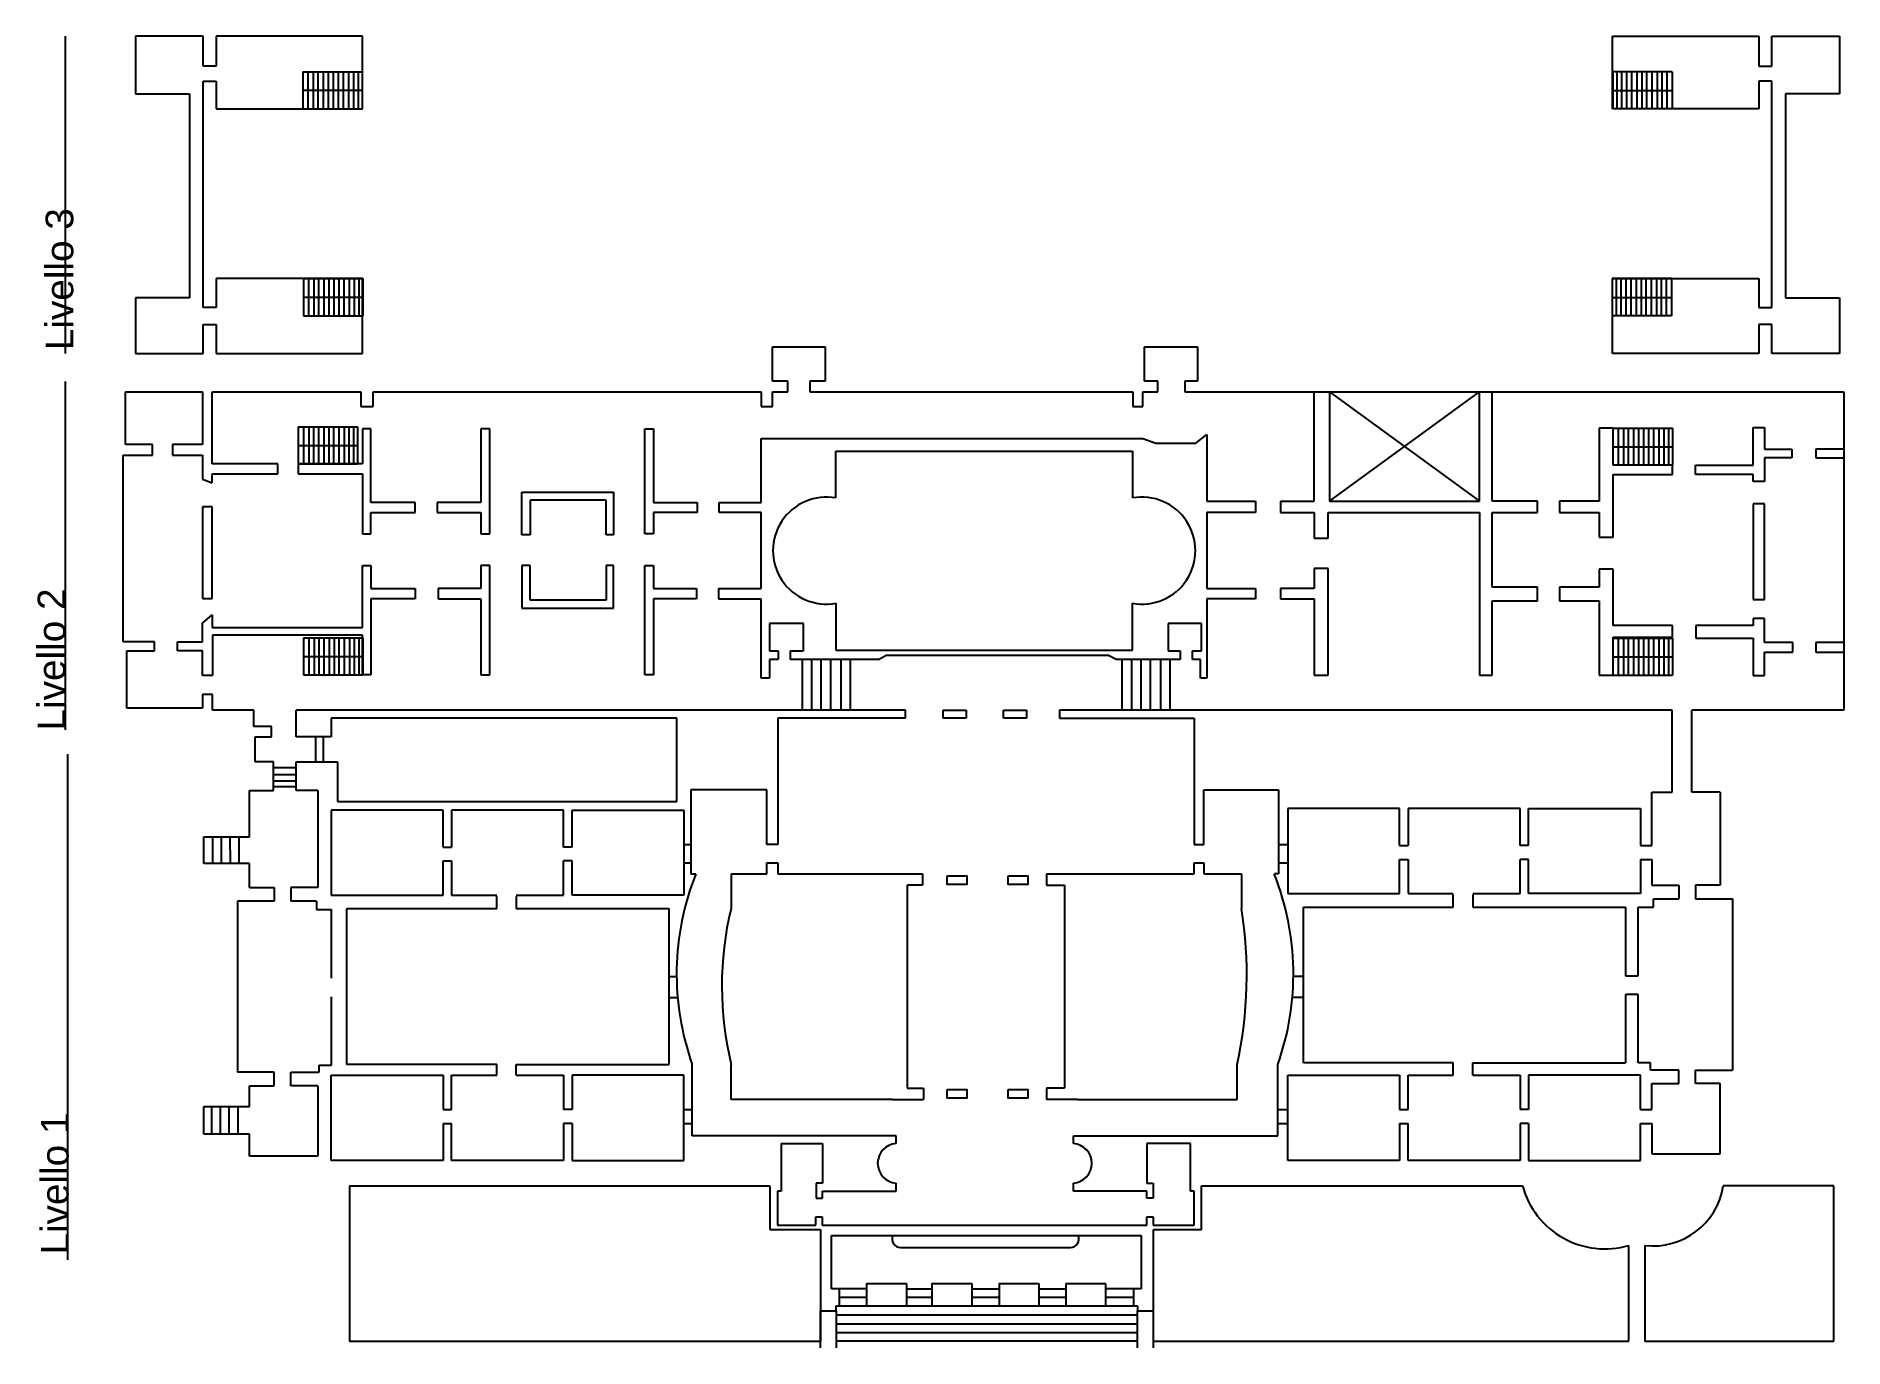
# Model space of a CAD drawing. Header units: millimetres. Extents: x 2293 to 3271, y 1948 to 2658.
import ezdxf

# ---------------------------------------------------------------- set-up
doc = ezdxf.new("R2010")
doc.units = ezdxf.units.MM
doc.styles.get("Standard").update_dxf_attribs({"font": 'arial.ttf'})

msp = doc.modelspace()

# ---------------------------------------------------------------- linework, layer by layer
for p, q in [((2308.37, 2486.44), (2308.37, 2658.15)), ((2346.3, 2658.15), (2346.3, 2626.91)), ((2383, 2658.15), (2346.3, 2658.15)), ((2383, 2641.94), (2383, 2658.15)), ((2469.24, 2658.15), (2389.95, 2658.15)), ((2389.95, 2658.15), (2389.95, 2641.94)), ((2469.24, 2618.81), (2469.24, 2658.15)), ((3145.72, 2618.81), (3145.72, 2658.15)), ((3145.72, 2658.15), (3225.01, 2658.15)), ((3225.01, 2658.15), (3225.01, 2641.94)), ((3231.96, 2641.94), (3231.96, 2658.15)), ((3231.96, 2658.15), (3268.66, 2658.15)), ((3268.66, 2658.15), (3268.66, 2626.91)), ((2389.95, 2641.94), (2383, 2641.94)), ((3225.01, 2641.94), (3231.96, 2641.94)), ((2383, 2511.3), (2383, 2633.84)), ((2383, 2633.84), (2389.95, 2633.84)), ((2389.95, 2633.84), (2389.95, 2618.81)), ((2436.86, 2638.93), (2468.96, 2638.93)), ((2436.86, 2638.93), (2436.86, 2618.81)), ((2439.68, 2638.93), (2439.68, 2618.81)), ((2442.51, 2638.93), (2442.51, 2618.81)), ((2445.04, 2638.93), (2445.04, 2618.81)), ((2447.87, 2638.93), (2447.87, 2618.81)), ((2450.7, 2638.93), (2450.7, 2618.81)), ((2453.33, 2638.93), (2453.33, 2618.81)), ((2455.97, 2638.93), (2455.97, 2618.81)), ((2458.8, 2638.93), (2458.8, 2618.81)), ((2461.63, 2638.93), (2461.63, 2618.81)), ((2464.26, 2638.93), (2464.26, 2618.81)), ((2466.8, 2638.93), (2466.8, 2618.81)), ((2468.96, 2638.93), (2468.96, 2618.81)), ((3178.1, 2638.93), (3146, 2638.93)), ((3146, 2638.93), (3146, 2618.81)), ((3148.16, 2638.93), (3148.16, 2618.81)), ((3150.7, 2638.93), (3150.7, 2618.81)), ((3153.33, 2638.93), (3153.33, 2618.81)), ((3156.16, 2638.93), (3156.16, 2618.81)), ((3158.99, 2638.93), (3158.99, 2618.81)), ((3161.62, 2638.93), (3161.62, 2618.81)), ((3164.26, 2638.93), (3164.26, 2618.81)), ((3167.09, 2638.93), (3167.09, 2618.81)), ((3169.92, 2638.93), (3169.92, 2618.81)), ((3172.45, 2638.93), (3172.45, 2618.81)), ((3175.28, 2638.93), (3175.28, 2618.81)), ((3178.1, 2638.93), (3178.1, 2618.81)), ((3231.96, 2633.84), (3225.01, 2633.84)), ((3225.01, 2633.84), (3225.01, 2618.81)), ((3231.96, 2511.3), (3231.96, 2633.84)), ((2346.3, 2626.91), (2375.48, 2626.91)), ((2375.48, 2626.91), (2375.48, 2516.5)), ((2468.96, 2628.67), (2436.86, 2628.67)), ((3146, 2628.67), (3178.1, 2628.67)), ((3268.66, 2626.91), (3239.48, 2626.91)), ((3239.48, 2626.91), (3239.48, 2516.5)), ((2389.95, 2618.81), (2469.24, 2618.81)), ((3225.01, 2618.81), (3145.72, 2618.81)), ((2469.24, 2526.9), (2389.95, 2526.9)), ((2389.95, 2526.9), (2389.95, 2511.3)), ((2437.22, 2526.98), (2469.32, 2526.98)), ((2437.22, 2526.98), (2437.22, 2506.86)), ((2440.04, 2526.98), (2440.04, 2506.86)), ((2442.87, 2526.98), (2442.87, 2506.86)), ((2445.41, 2526.98), (2445.41, 2506.86)), ((2448.23, 2526.98), (2448.23, 2506.86)), ((2451.06, 2526.98), (2451.06, 2506.86)), ((2453.7, 2526.98), (2453.7, 2506.86)), ((2456.33, 2526.98), (2456.33, 2506.86)), ((2459.16, 2526.98), (2459.16, 2506.86)), ((2461.99, 2526.98), (2461.99, 2506.86)), ((2464.62, 2526.98), (2464.62, 2506.86)), ((2467.16, 2526.98), (2467.16, 2506.86)), ((2469.24, 2486.44), (2469.24, 2526.9)), ((2469.32, 2526.98), (2469.32, 2506.86)), ((3177.74, 2526.98), (3145.64, 2526.98)), ((3145.64, 2526.98), (3145.64, 2506.86)), ((3145.72, 2486.44), (3145.72, 2526.9)), ((3145.72, 2526.9), (3225.01, 2526.9)), ((3147.8, 2526.98), (3147.8, 2506.86)), ((3150.34, 2526.98), (3150.34, 2506.86)), ((3152.97, 2526.98), (3152.97, 2506.86)), ((3155.8, 2526.98), (3155.8, 2506.86)), ((3158.63, 2526.98), (3158.63, 2506.86)), ((3161.26, 2526.98), (3161.26, 2506.86)), ((3163.9, 2526.98), (3163.9, 2506.86)), ((3166.72, 2526.98), (3166.72, 2506.86)), ((3169.55, 2526.98), (3169.55, 2506.86)), ((3172.09, 2526.98), (3172.09, 2506.86)), ((3174.92, 2526.98), (3174.92, 2506.86)), ((3177.74, 2526.98), (3177.74, 2506.86)), ((3225.01, 2526.9), (3225.01, 2511.3)), ((2375.48, 2516.5), (2346.3, 2516.5)), ((2346.3, 2516.5), (2346.3, 2486.44)), ((2469.32, 2516.72), (2437.22, 2516.72)), ((3145.64, 2516.72), (3177.74, 2516.72)), ((3239.48, 2516.5), (3268.66, 2516.5)), ((3268.66, 2516.5), (3268.66, 2486.44)), ((2389.95, 2511.3), (2383, 2511.3)), ((2437.22, 2506.86), (2469.32, 2506.86)), ((3177.74, 2506.86), (3145.64, 2506.86)), ((3225.01, 2511.3), (3231.96, 2511.3)), ((2383, 2486.44), (2383, 2502.05)), ((2383, 2502.05), (2389.95, 2502.05)), ((2389.95, 2502.05), (2389.95, 2486.44)), ((3231.96, 2502.05), (3225.01, 2502.05)), ((3225.01, 2502.05), (3225.01, 2486.44)), ((3231.96, 2486.44), (3231.96, 2502.05)), ((2346.3, 2486.44), (2383, 2486.44)), ((2389.95, 2486.44), (2469.24, 2486.44)), ((2691.19, 2471.51), (2691.19, 2489.98)), ((2691.19, 2489.98), (2719.54, 2489.98)), ((2719.54, 2489.98), (2719.54, 2471.51)), ((2892.54, 2471.51), (2892.54, 2489.98)), ((2892.54, 2489.98), (2921.22, 2489.98)), ((2921.22, 2489.98), (2921.22, 2471.51)), ((3225.01, 2486.44), (3145.72, 2486.44)), ((3268.66, 2486.44), (3231.96, 2486.44)), ((2308.37, 2282.77), (2308.37, 2471.26)), ((2699.41, 2471.51), (2691.19, 2471.51)), ((2699.41, 2465.67), (2699.41, 2471.51)), ((2719.54, 2471.51), (2711.32, 2471.51)), ((2711.32, 2471.51), (2711.32, 2465.67)), ((2899.65, 2471.51), (2892.54, 2471.51)), ((2899.65, 2465.67), (2899.65, 2471.51)), ((2921.22, 2471.51), (2914.37, 2471.51)), ((2914.37, 2471.51), (2914.37, 2465.67)), ((2340.93, 2437.11), (2340.93, 2465.67)), ((2340.93, 2465.67), (2382.52, 2465.67)), ((2382.52, 2465.67), (2382.52, 2437.11)), ((2387.9, 2426.61), (2387.9, 2465.67)), ((2387.9, 2465.67), (2468.23, 2465.67)), ((2468.23, 2465.67), (2468.23, 2457.65)), ((2468.23, 2457.65), (2474.91, 2457.65)), ((2474.91, 2457.65), (2474.91, 2465.67)), ((2474.91, 2465.67), (2685.03, 2465.67)), ((2685.03, 2465.67), (2685.03, 2457.65)), ((2685.03, 2457.65), (2691.19, 2457.65)), ((2691.19, 2457.65), (2691.19, 2465.67)), ((2691.19, 2465.67), (2699.41, 2465.67)), ((2711.32, 2465.67), (2886.24, 2465.67)), ((2886.24, 2465.67), (2886.24, 2457.65)), ((2886.24, 2457.65), (2891.53, 2457.65)), ((2891.53, 2457.65), (2891.53, 2465.67)), ((2891.53, 2465.67), (2899.65, 2465.67)), ((2914.37, 2465.67), (3271.01, 2465.67)), ((2984.37, 2406.56), (2984.37, 2465.67)), ((2992.55, 2465.67), (2992.55, 2406.56)), ((2992.55, 2465.67), (3073.74, 2406.56)), ((2992.55, 2406.56), (3073.74, 2465.67)), ((3073.74, 2406.56), (3073.74, 2465.67)), ((3080.66, 2406.56), (3080.66, 2465.67)), ((3271.01, 2465.67), (3271.01, 2293.43)), ((2434.46, 2446.73), (2466.56, 2446.73)), ((2434.46, 2446.73), (2434.46, 2426.61)), ((2437.28, 2446.73), (2437.28, 2426.61)), ((2440.11, 2446.73), (2440.11, 2426.61)), ((2442.64, 2446.73), (2442.64, 2426.61)), ((2445.47, 2446.73), (2445.47, 2426.61)), ((2448.3, 2446.73), (2448.3, 2426.61)), ((2450.94, 2446.73), (2450.94, 2426.61)), ((2453.57, 2446.73), (2453.57, 2426.61)), ((2456.4, 2446.73), (2456.4, 2426.61)), ((2459.23, 2446.73), (2459.23, 2426.61)), ((2461.86, 2446.73), (2461.86, 2426.61)), ((2464.4, 2446.73), (2464.4, 2426.61)), ((2466.56, 2446.73), (2466.56, 2426.61)), ((3221.85, 2425.9), (3221.85, 2446.39)), ((3221.85, 2446.39), (3228.09, 2446.39)), ((3228.09, 2446.39), (3228.09, 2434.69)), ((2355.48, 2437.11), (2340.93, 2437.11)), ((2355.48, 2431.4), (2355.48, 2437.11)), ((2382.52, 2437.11), (2366.4, 2437.11)), ((2366.4, 2437.11), (2366.4, 2431.4)), ((2466.56, 2436.47), (2434.46, 2436.47)), ((2473.77, 2445.57), (2469.27, 2445.57)), ((2469.27, 2445.57), (2469.27, 2426.61)), ((2473.77, 2405.81), (2473.77, 2445.57)), ((2538.16, 2445.57), (2533.31, 2445.57)), ((2533.31, 2445.57), (2533.31, 2405.81)), ((2538.16, 2388.87), (2538.16, 2445.57)), ((2621.93, 2388.87), (2621.93, 2445.57)), ((2621.93, 2445.57), (2626.78, 2445.57)), ((2626.78, 2445.57), (2626.78, 2405.81)), ((2685.03, 2405.81), (2685.03, 2440.46)), ((2685.03, 2440.46), (2891.53, 2440.46)), ((2891.53, 2440.46), (2898.64, 2437.85)), ((2898.64, 2437.85), (2920.17, 2437.85)), ((2920.17, 2437.85), (2926.21, 2442.61)), ((2926.21, 2442.61), (2926.21, 2406.56)), ((3146.11, 2446.01), (3138.56, 2446.01)), ((3138.56, 2446.01), (3138.56, 2406.56)), ((3146.11, 2425.9), (3146.11, 2446.01)), ((3146.11, 2446.01), (3178.21, 2446.01)), ((3148.93, 2446.01), (3148.93, 2425.9)), ((3151.76, 2446.01), (3151.76, 2425.9)), ((3154.29, 2446.01), (3154.29, 2425.9)), ((3157.12, 2446.01), (3157.12, 2425.9)), ((3159.95, 2446.01), (3159.95, 2425.9)), ((3162.59, 2446.01), (3162.59, 2425.9)), ((3165.22, 2446.01), (3165.22, 2425.9)), ((3168.05, 2446.01), (3168.05, 2425.9)), ((3170.88, 2446.01), (3170.88, 2425.9)), ((3173.51, 2446.01), (3173.51, 2425.9)), ((3176.05, 2446.01), (3176.05, 2425.9)), ((3178.21, 2446.01), (3178.21, 2425.9)), ((2339.62, 2330.26), (2339.62, 2431.4)), ((2339.62, 2431.4), (2355.48, 2431.4)), ((2366.4, 2431.4), (2382.52, 2431.4)), ((2382.52, 2431.4), (2382.52, 2418.42)), ((2423.35, 2426.61), (2387.9, 2426.61)), ((2423.35, 2421.35), (2423.35, 2426.61)), ((2469.27, 2426.61), (2434.46, 2426.61)), ((2434.46, 2426.61), (2434.46, 2421.35)), ((2434.46, 2426.61), (2466.56, 2426.61)), ((2725.46, 2408.21), (2725.46, 2433.6)), ((2725.46, 2433.6), (2885.94, 2433.6)), ((2885.94, 2433.6), (2885.94, 2408.21)), ((3178.21, 2435.76), (3146.11, 2435.76)), ((3228.09, 2434.69), (3242.92, 2434.69)), ((3242.92, 2430.02), (3228.09, 2430.02)), ((3228.09, 2430.02), (3228.09, 2417.16)), ((3242.92, 2434.69), (3242.92, 2430.02)), ((3271.01, 2434.69), (3255.79, 2434.69)), ((3255.79, 2434.69), (3255.79, 2430.02)), ((3255.79, 2430.02), (3271.01, 2430.02)), ((2382.52, 2418.42), (2387.9, 2416.48)), ((2387.9, 2416.48), (2387.9, 2421.35)), ((2387.9, 2421.35), (2423.35, 2421.35)), ((2434.46, 2421.35), (2469.27, 2421.35)), ((2469.27, 2421.35), (2469.27, 2388.87)), ((3178.21, 2425.9), (3146.11, 2425.9)), ((3146.11, 2387.03), (3146.11, 2420.97)), ((3146.11, 2420.97), (3178.21, 2420.97)), ((3178.21, 2420.97), (3178.21, 2425.9)), ((3190.63, 2420.97), (3190.63, 2425.9)), ((3190.63, 2425.9), (3221.85, 2425.9)), ((3221.85, 2420.97), (3190.63, 2420.97)), ((3221.85, 2417.16), (3221.85, 2420.97)), ((3228.09, 2417.16), (3221.85, 2417.16)), ((2555.42, 2388.32), (2555.42, 2411.4)), ((2555.42, 2411.4), (2605.03, 2411.4)), ((2601.01, 2407.05), (2560.03, 2407.05)), ((2560.03, 2407.05), (2560.03, 2388.32)), ((2601.01, 2388.32), (2601.01, 2407.05)), ((2605.03, 2411.4), (2605.03, 2388.32)), ((2382.52, 2403.49), (2382.52, 2353.8)), ((2387.9, 2403.49), (2382.52, 2403.49)), ((2387.9, 2353.8), (2387.9, 2403.49)), ((2497.66, 2405.81), (2473.77, 2405.81)), ((2473.77, 2388.87), (2473.77, 2400.28)), ((2473.77, 2400.28), (2497.66, 2400.28)), ((2497.66, 2400.28), (2497.66, 2405.81)), ((2533.31, 2405.81), (2509.7, 2405.81)), ((2509.7, 2405.81), (2509.7, 2400.28)), ((2509.7, 2400.28), (2533.31, 2400.28)), ((2533.31, 2400.28), (2533.31, 2388.87)), ((2626.78, 2405.81), (2650.4, 2405.81)), ((2650.4, 2400.28), (2626.78, 2400.28)), ((2626.78, 2400.28), (2626.78, 2388.87)), ((2650.4, 2405.81), (2650.4, 2400.28)), ((2662.25, 2400.28), (2662.25, 2405.81)), ((2662.25, 2405.81), (2685.03, 2405.81)), ((2685.03, 2400.28), (2662.25, 2400.28)), ((2685.03, 2359.13), (2685.03, 2400.28)), ((2926.21, 2406.56), (2952.56, 2406.56)), ((2952.56, 2400.28), (2926.21, 2400.28)), ((2926.21, 2400.28), (2926.21, 2359.13)), ((2952.56, 2406.56), (2952.56, 2400.28)), ((2966.11, 2406.56), (2966.11, 2400.28)), ((2966.11, 2406.56), (2984.37, 2406.56)), ((2966.11, 2400.28), (2984.37, 2400.28)), ((2984.37, 2400.28), (2984.37, 2386.4)), ((2991.92, 2386.4), (2991.92, 2400.28)), ((2991.92, 2400.28), (3073.74, 2400.28)), ((2992.55, 2406.56), (3073.74, 2406.56)), ((3073.74, 2400.28), (3073.74, 2312.22)), ((3105.2, 2406.56), (3080.66, 2406.56)), ((3080.66, 2360), (3080.66, 2400.28)), ((3080.66, 2400.28), (3105.2, 2400.28)), ((3105.2, 2400.28), (3105.2, 2406.56)), ((3117.16, 2406.56), (3117.16, 2400.28)), ((3138.56, 2406.56), (3117.16, 2406.56)), ((3117.16, 2400.28), (3138.56, 2400.28)), ((3138.56, 2400.28), (3138.56, 2387.03)), ((3221.85, 2404.98), (3221.85, 2353.23)), ((3228.09, 2404.98), (3221.85, 2404.98)), ((3228.09, 2353.23), (3228.09, 2404.98)), ((2469.27, 2388.87), (2473.77, 2388.87)), ((2533.31, 2388.87), (2538.16, 2388.87)), ((2560.03, 2388.32), (2555.42, 2388.32)), ((2605.03, 2388.32), (2601.01, 2388.32)), ((2626.78, 2388.87), (2621.93, 2388.87)), ((2984.37, 2386.4), (2991.92, 2386.4)), ((3138.56, 2387.03), (3146.11, 2387.03)), ((2469.27, 2338.04), (2469.27, 2371.58)), ((2469.27, 2371.58), (2473.77, 2371.58)), ((2473.77, 2371.58), (2473.77, 2359.13)), ((2538.16, 2371.58), (2533.31, 2371.58)), ((2533.31, 2371.58), (2533.31, 2359.13)), ((2538.16, 2312.45), (2538.16, 2371.58)), ((2555.42, 2371.58), (2555.42, 2348.49)), ((2560.03, 2371.58), (2555.42, 2371.58)), ((2560.03, 2352.85), (2560.03, 2371.58)), ((2605.03, 2371.58), (2601.01, 2371.58)), ((2601.01, 2371.58), (2601.01, 2352.85)), ((2605.03, 2348.49), (2605.03, 2371.58)), ((2621.93, 2312.45), (2621.93, 2371.58)), ((2621.93, 2371.58), (2626.78, 2371.58)), ((2626.78, 2371.58), (2626.78, 2359.13)), ((2991.92, 2370.05), (2984.37, 2370.05)), ((2984.37, 2370.05), (2984.37, 2359.13)), ((2991.92, 2312.22), (2991.92, 2370.05)), ((3146.11, 2369.64), (3138.56, 2369.64)), ((3138.56, 2369.64), (3138.56, 2360)), ((3146.11, 2339.22), (3146.11, 2369.64)), ((2473.77, 2359.13), (2497.66, 2359.13)), ((2497.66, 2359.13), (2497.66, 2353.6)), ((2510.12, 2359.13), (2510.12, 2353.6)), ((2533.31, 2359.13), (2510.12, 2359.13)), ((2626.78, 2359.13), (2649.98, 2359.13)), ((2649.98, 2359.13), (2649.98, 2353.6)), ((2661.91, 2359.13), (2685.03, 2359.13)), ((2661.91, 2359.13), (2661.91, 2353.6)), ((2926.21, 2359.13), (2952.56, 2359.13)), ((2952.56, 2359.13), (2952.56, 2353.6)), ((2966.11, 2359.13), (2966.11, 2353.6)), ((2984.37, 2359.13), (2966.11, 2359.13)), ((3105.2, 2360), (3080.66, 2360)), ((3105.2, 2352.45), (3105.2, 2360)), ((3117.16, 2360), (3117.16, 2352.45)), ((3138.56, 2360), (3117.16, 2360)), ((2382.52, 2353.8), (2387.9, 2353.8)), ((2497.66, 2353.6), (2473.77, 2353.6)), ((2473.77, 2353.6), (2473.77, 2312.45)), ((2510.12, 2353.6), (2533.31, 2353.6)), ((2533.31, 2353.6), (2533.31, 2312.45)), ((2555.42, 2348.49), (2605.03, 2348.49)), ((2601.01, 2352.85), (2560.03, 2352.85)), ((2649.98, 2353.6), (2626.78, 2353.6)), ((2626.78, 2353.6), (2626.78, 2312.45)), ((2661.91, 2353.6), (2685.03, 2353.6)), ((2685.03, 2310.77), (2685.03, 2353.6)), ((2725.46, 2351.21), (2725.46, 2325.81)), ((2885.94, 2325.81), (2885.94, 2351.21)), ((2952.56, 2353.6), (2926.21, 2353.6)), ((2926.21, 2353.6), (2926.21, 2310.77)), ((2966.11, 2353.6), (2984.37, 2353.6)), ((2984.37, 2353.6), (2984.37, 2312.22)), ((3080.66, 2312.22), (3080.66, 2352.45)), ((3080.66, 2352.45), (3105.2, 2352.45)), ((3117.16, 2352.45), (3138.56, 2352.45)), ((3138.56, 2352.45), (3138.56, 2312.22)), ((3221.85, 2353.23), (3228.09, 2353.23)), ((2382.52, 2340.5), (2387.9, 2344.9)), ((2382.52, 2330.26), (2382.52, 2340.5)), ((2387.9, 2344.9), (2387.91, 2338.04)), ((2707.96, 2340.23), (2689.44, 2340.23)), ((2689.44, 2340.23), (2689.44, 2325.53)), ((2707.96, 2325.53), (2707.96, 2340.23)), ((2923.24, 2340.23), (2905.22, 2340.23)), ((2905.22, 2340.23), (2905.22, 2325.53)), ((2923.24, 2325.53), (2923.24, 2340.23)), ((3178.21, 2339.22), (3146.11, 2339.22)), ((3178.21, 2332.93), (3178.21, 2339.22)), ((3190.95, 2339.22), (3190.95, 2332.34)), ((3221.85, 2339.22), (3190.95, 2339.22)), ((3228.09, 2342.96), (3221.85, 2342.96)), ((3221.85, 2342.96), (3221.85, 2339.22)), ((3228.09, 2330.06), (3228.09, 2342.96)), ((2356.61, 2330.26), (2339.62, 2330.26)), ((2356.61, 2325.47), (2356.61, 2330.26)), ((2368.98, 2325.47), (2368.98, 2330.26)), ((2368.98, 2330.26), (2382.52, 2330.26)), ((2387.91, 2338.04), (2469.27, 2338.04)), ((2469.27, 2333.89), (2387.92, 2333.89)), ((2387.92, 2333.89), (2387.92, 2312.11)), ((2437.33, 2332.57), (2469.43, 2332.57)), ((2437.33, 2332.57), (2437.33, 2312.45)), ((2440.15, 2332.57), (2440.15, 2312.45)), ((2442.97, 2332.57), (2442.97, 2312.45)), ((2445.51, 2332.57), (2445.51, 2312.45)), ((2448.34, 2332.57), (2448.34, 2312.45)), ((2451.17, 2332.57), (2451.17, 2312.45)), ((2453.8, 2332.57), (2453.8, 2312.45)), ((2456.44, 2332.57), (2456.44, 2312.45)), ((2459.27, 2332.57), (2459.27, 2312.45)), ((2462.09, 2332.57), (2462.09, 2312.45)), ((2464.73, 2332.57), (2464.73, 2312.45)), ((2467.26, 2332.57), (2467.26, 2312.45)), ((2469.27, 2312.45), (2469.27, 2333.89)), ((2469.43, 2332.57), (2469.43, 2312.45)), ((3146.11, 2312.22), (3146.11, 2332.93)), ((3146.11, 2332.93), (3178.21, 2332.93)), ((3146.11, 2332.34), (3178.21, 2332.34)), ((3148.93, 2332.34), (3148.93, 2312.22)), ((3151.76, 2332.34), (3151.76, 2312.22)), ((3154.29, 2332.34), (3154.29, 2312.22)), ((3157.12, 2332.34), (3157.12, 2312.22)), ((3159.95, 2332.34), (3159.95, 2312.22)), ((3162.59, 2332.34), (3162.59, 2312.22)), ((3165.22, 2332.34), (3165.22, 2312.22)), ((3168.05, 2332.34), (3168.05, 2312.22)), ((3170.88, 2332.34), (3170.88, 2312.22)), ((3173.51, 2332.34), (3173.51, 2312.22)), ((3176.05, 2332.34), (3176.05, 2312.22)), ((3178.21, 2332.34), (3178.21, 2312.22)), ((3190.95, 2332.34), (3221.85, 2332.34)), ((3221.85, 2332.34), (3221.85, 2312.14)), ((3243.43, 2330.06), (3228.09, 2330.06)), ((3243.43, 2324.81), (3243.43, 2330.06)), ((3271.01, 2330.06), (3255.79, 2330.06)), ((3255.79, 2330.06), (3255.79, 2324.81)), ((2341.71, 2294.43), (2341.71, 2325.47)), ((2341.71, 2325.47), (2356.61, 2325.47)), ((2382.62, 2325.47), (2368.98, 2325.47)), ((2382.62, 2312.11), (2382.62, 2325.47)), ((2469.43, 2322.31), (2437.33, 2322.31)), ((2689.44, 2325.53), (2694.26, 2325.53)), ((2694.26, 2320.71), (2689.44, 2320.71)), ((2689.44, 2320.71), (2689.44, 2310.77)), ((2694.26, 2325.53), (2694.26, 2320.71)), ((2700.86, 2320.71), (2700.86, 2325.53)), ((2700.86, 2325.53), (2707.96, 2325.53)), ((2748.82, 2320.71), (2700.86, 2320.71)), ((2707.12, 2320.71), (2707.12, 2293.43)), ((2712.46, 2293.43), (2712.46, 2320.71)), ((2717.35, 2320.71), (2717.35, 2293.43)), ((2722.69, 2293.43), (2722.69, 2320.71)), ((2725.46, 2325.81), (2885.94, 2325.81)), ((2728.03, 2320.71), (2728.03, 2293.43)), ((2733.37, 2293.43), (2733.37, 2320.71)), ((2752.63, 2322.99), (2748.82, 2320.71)), ((2872.99, 2322.99), (2752.63, 2322.99)), ((2877.05, 2320.71), (2872.99, 2322.99)), ((2911.82, 2320.71), (2877.05, 2320.71)), ((2880.19, 2320.71), (2880.19, 2293.43)), ((2885.53, 2293.43), (2885.53, 2320.71)), ((2890.43, 2320.71), (2890.43, 2293.43)), ((2895.76, 2293.43), (2895.76, 2320.71)), ((2901.1, 2320.71), (2901.1, 2293.43)), ((2905.22, 2325.53), (2911.82, 2325.53)), ((2906.44, 2293.43), (2906.44, 2320.71)), ((2911.82, 2325.53), (2911.82, 2320.71)), ((2918.42, 2320.71), (2918.42, 2325.53)), ((2918.42, 2325.53), (2923.24, 2325.53)), ((2922.73, 2320.71), (2918.42, 2320.71)), ((2922.73, 2310.77), (2922.73, 2320.71)), ((3178.21, 2322.08), (3146.11, 2322.08)), ((3228.09, 2312.14), (3228.09, 2324.81)), ((3228.09, 2324.81), (3243.43, 2324.81)), ((3255.79, 2324.81), (3271.01, 2324.81)), ((2387.92, 2312.11), (2382.62, 2312.11)), ((2437.33, 2312.45), (2469.27, 2312.45)), ((2473.77, 2312.45), (2469.27, 2312.45)), ((2533.31, 2312.45), (2538.16, 2312.45)), ((2626.78, 2312.45), (2621.93, 2312.45)), ((2689.44, 2310.77), (2685.03, 2310.77)), ((2926.21, 2310.77), (2922.73, 2310.77)), ((2984.37, 2312.22), (2991.92, 2312.22)), ((3073.74, 2312.22), (3080.66, 2312.22)), ((3138.56, 2312.22), (3146.11, 2312.22)), ((3146.11, 2312.22), (3178.21, 2312.22)), ((3221.85, 2312.14), (3228.09, 2312.14)), ((2388.06, 2301.93), (2382.62, 2301.93)), ((2382.62, 2301.93), (2382.62, 2294.43)), ((2388.06, 2293.43), (2388.06, 2301.93)), ((2382.62, 2294.43), (2341.71, 2294.43)), ((2410.33, 2293.43), (2388.06, 2293.43)), ((2410.33, 2284.61), (2410.33, 2293.43)), ((2433.3, 2278.99), (2433.3, 2293.43)), ((2763.18, 2293.43), (2433.3, 2293.43)), ((2763.18, 2289.01), (2763.18, 2293.43)), ((2783.5, 2289.01), (2783.5, 2293.43)), ((2783.5, 2293.43), (2795.89, 2293.43)), ((2795.89, 2293.43), (2795.89, 2289.01)), ((2816.21, 2289.01), (2816.21, 2293.43)), ((2816.21, 2293.43), (2828.6, 2293.43)), ((2828.6, 2293.43), (2828.6, 2289.01)), ((3178.1, 2293.43), (2846.47, 2293.43)), ((2846.47, 2293.43), (2846.47, 2289.01)), ((3178.1, 2248.92), (3178.1, 2293.43)), ((3188.71, 2248.92), (3188.71, 2293.43)), ((3271.01, 2293.43), (3188.71, 2293.43)), ((2419.91, 2284.61), (2410.33, 2284.61)), ((2419.91, 2278.99), (2419.91, 2284.61)), ((2639.33, 2289.01), (2452.22, 2289.01)), ((2452.22, 2289.01), (2452.22, 2278.99)), ((2639.33, 2243.95), (2639.33, 2289.01)), ((2763.18, 2289.01), (2694, 2289.01)), ((2694, 2289.01), (2694, 2220.68)), ((2795.89, 2289.01), (2783.5, 2289.01)), ((2828.6, 2289.01), (2816.21, 2289.01)), ((2846.47, 2289.01), (2919.43, 2289.01)), ((2919.43, 2289.01), (2919.43, 2220.68)), ((2411.1, 2265.49), (2411.1, 2278.99)), ((2411.1, 2278.99), (2419.91, 2278.99)), ((2452.22, 2278.99), (2433.3, 2278.99)), ((2443.74, 2278.99), (2443.74, 2265.49)), ((2447.85, 2278.99), (2447.85, 2265.49)), ((2309.56, 2269.57), (2309.56, 1995.83)), ((2420.96, 2265.49), (2411.1, 2265.49)), ((2420.96, 2249.95), (2420.96, 2265.49)), ((2420.96, 2262.36), (2433.3, 2262.36)), ((2433.3, 2249.95), (2433.3, 2265.49)), ((2433.3, 2265.49), (2455.65, 2265.49)), ((2455.65, 2265.49), (2455.65, 2243.95)), ((2420.96, 2258.5), (2433.3, 2258.5)), ((2420.96, 2255.2), (2433.3, 2255.2)), ((2420.96, 2252.01), (2433.3, 2252.01)), ((2408.11, 2224.76), (2408.11, 2249.95)), ((2408.11, 2249.95), (2420.96, 2249.95)), ((2445.1, 2249.95), (2433.3, 2249.95)), ((2445.1, 2249.95), (2445.1, 2197.34)), ((2455.65, 2243.95), (2639.33, 2243.95)), ((2688, 2250.22), (2646.87, 2250.22)), ((2646.87, 2250.22), (2646.87, 2204.74)), ((2688, 2220.68), (2688, 2250.22)), ((2924.63, 2220.68), (2924.63, 2250.22)), ((2924.63, 2250.22), (2965, 2250.22)), ((2965, 2250.22), (2965, 2204.74)), ((3167.06, 2220.15), (3167.06, 2248.92)), ((3167.06, 2248.92), (3178.1, 2248.92)), ((3204.06, 2248.92), (3188.71, 2248.92)), ((3204.06, 2248.92), (3204.06, 2198.58)), ((2512.77, 2239.31), (2452.27, 2239.31)), ((2452.27, 2239.31), (2452.27, 2193.21)), ((2512.77, 2219.3), (2512.77, 2239.31)), ((2577.95, 2239.31), (2517.44, 2239.31)), ((2517.44, 2239.31), (2517.44, 2219.3)), ((2577.95, 2219.3), (2577.95, 2239.31)), ((2582.62, 2239.31), (2643.12, 2239.31)), ((2582.62, 2219.3), (2582.62, 2239.31)), ((2643.12, 2239.31), (2643.12, 2193.21)), ((3030.55, 2240.16), (2970.05, 2240.16)), ((2970.05, 2240.16), (2970.05, 2194.06)), ((3030.55, 2220.15), (3030.55, 2240.16)), ((3095.73, 2240.16), (3035.23, 2240.16)), ((3035.23, 2240.16), (3035.23, 2220.15)), ((3095.73, 2220.15), (3095.73, 2240.16)), ((3100.4, 2240.16), (3160.91, 2240.16)), ((3100.4, 2220.15), (3100.4, 2240.16)), ((3160.91, 2240.16), (3160.91, 2220.15)), ((2383.4, 2210.29), (2383.4, 2224.76)), ((2383.4, 2224.76), (2408.11, 2224.76)), ((2388, 2224.76), (2388, 2210.29)), ((2392.75, 2224.76), (2392.75, 2210.29)), ((2397.39, 2224.76), (2397.49, 2210.29)), ((2402.23, 2224.76), (2402.23, 2210.29)), ((2512.77, 2219.3), (2517.44, 2219.3)), ((2512.77, 2211.77), (2517.44, 2211.77)), ((2512.77, 2193.21), (2512.77, 2211.77)), ((2517.44, 2211.77), (2517.44, 2193.21)), ((2582.62, 2219.3), (2577.95, 2219.3)), ((2577.95, 2193.21), (2577.95, 2211.77)), ((2582.62, 2211.77), (2577.95, 2211.77)), ((2582.62, 2193.21), (2582.62, 2211.77)), ((2643.12, 2220.68), (2646.87, 2220.68)), ((2694, 2220.68), (2688, 2220.68)), ((2919.43, 2220.68), (2924.63, 2220.68)), ((2965, 2220.68), (2970.05, 2220.68)), ((3030.55, 2220.15), (3035.23, 2220.15)), ((3030.55, 2212.62), (3035.23, 2212.62)), ((3030.55, 2194.06), (3030.55, 2212.62)), ((3035.23, 2212.62), (3035.23, 2194.06)), ((3100.4, 2220.15), (3095.73, 2220.15)), ((3095.73, 2194.06), (3095.73, 2212.62)), ((3100.4, 2212.62), (3095.73, 2212.62)), ((3100.4, 2194.06), (3100.4, 2212.62)), ((3160.91, 2220.15), (3167.06, 2220.15)), ((3160.91, 2212.62), (3160.91, 2194.06)), ((3160.91, 2212.62), (3167.06, 2212.62)), ((3167.06, 2212.62), (3167.06, 2198.58)), ((2408.11, 2210.29), (2383.4, 2210.29)), ((2408.11, 2197.34), (2408.11, 2210.29)), ((2643.12, 2210.75), (2646.87, 2210.75)), ((2646.87, 2204.74), (2649.65, 2204.74)), ((2668.68, 2204.74), (2688, 2204.74)), ((2668.68, 2204.74), (2668.68, 2185.96)), ((2688, 2204.74), (2688, 2210.75)), ((2688, 2210.75), (2694, 2210.75)), ((2694, 2210.75), (2694, 2204.74)), ((2694, 2204.74), (2772.22, 2204.74)), ((2772.22, 2204.74), (2772.22, 2198.67)), ((2839.39, 2204.74), (2919.43, 2204.74)), ((2839.39, 2204.74), (2839.39, 2198.67)), ((2919.43, 2204.74), (2919.43, 2210.75)), ((2919.43, 2210.75), (2924.63, 2210.75)), ((2924.63, 2210.75), (2924.63, 2204.74)), ((2924.63, 2204.74), (2944.97, 2204.74)), ((2944.97, 2204.74), (2944.97, 2185.96)), ((2965, 2204.74), (2962.85, 2204.74)), ((2965, 2210.75), (2970.05, 2210.75)), ((2408.11, 2197.34), (2421.37, 2197.34)), ((2421.37, 2197.34), (2421.37, 2190.02)), ((2445.1, 2197.34), (2430.45, 2197.34)), ((2430.45, 2197.34), (2430.45, 2190.02)), ((2452.27, 2193.21), (2512.77, 2193.21)), ((2517.44, 2193.21), (2541.82, 2193.21)), ((2541.82, 2185.96), (2541.82, 2192.55)), ((2552.46, 2193.21), (2577.95, 2193.21)), ((2552.46, 2192.55), (2552.46, 2185.96)), ((2643.12, 2193.21), (2582.62, 2193.21)), ((2772.22, 2198.67), (2764, 2198.67)), ((2764, 2198.67), (2764, 2088.71)), ((2839.39, 2198.67), (2849.16, 2198.67)), ((2849.16, 2198.67), (2849.16, 2088.71)), ((2970.05, 2194.06), (3030.55, 2194.06)), ((3035.23, 2194.06), (3059.6, 2194.06)), ((3059.6, 2186.81), (3059.6, 2193.4)), ((3070.24, 2194.06), (3095.73, 2194.06)), ((3070.24, 2193.4), (3070.24, 2186.81)), ((3160.91, 2194.06), (3100.4, 2194.06)), ((3167.06, 2198.58), (3181.72, 2198.58)), ((3181.72, 2198.58), (3181.72, 2191.26)), ((3204.06, 2198.58), (3190.8, 2198.58)), ((3190.8, 2198.58), (3190.8, 2191.26)), ((2421.37, 2190.02), (2401.48, 2190.02)), ((2401.48, 2190.02), (2401.48, 2097.37)), ((2444.23, 2190.02), (2430.45, 2190.02)), ((2444.23, 2190.02), (2444.23, 2185.57)), ((2444.23, 2185.57), (2452.43, 2185.57)), ((2452.43, 2148.25), (2452.43, 2185.57)), ((2460.69, 2101.59), (2460.69, 2185.96)), ((2460.69, 2185.96), (2541.82, 2185.96)), ((2552.46, 2185.96), (2634.97, 2185.96)), ((2634.97, 2185.96), (2634.97, 2101.59)), ((2978.47, 2102.44), (2978.47, 2186.81)), ((2978.47, 2186.81), (3059.6, 2186.81)), ((3070.24, 2186.81), (3152.75, 2186.81)), ((3152.75, 2186.81), (3152.75, 2149.49)), ((3159.73, 2149.49), (3159.73, 2186.81)), ((3159.73, 2186.81), (3167.94, 2186.81)), ((3167.94, 2186.81), (3167.94, 2191.26)), ((3167.94, 2191.26), (3181.72, 2191.26)), ((3190.8, 2191.26), (3210.69, 2191.26)), ((3210.69, 2191.26), (3210.69, 2098.61)), ((2634.97, 2149.2), (2639.77, 2149.2)), ((2978.47, 2149.2), (2972.52, 2149.2)), ((3152.75, 2149.49), (3159.73, 2149.49)), ((2452.43, 2101.2), (2452.43, 2138.15)), ((2634.97, 2137.87), (2639.77, 2137.87)), ((2978.47, 2137.87), (2972.52, 2137.87)), ((3159.73, 2139.39), (3152.75, 2139.39)), ((3152.75, 2139.39), (3152.75, 2102.44)), ((3159.73, 2102.44), (3159.73, 2139.39)), ((2421.37, 2097.37), (2401.48, 2097.37)), ((2421.37, 2090.05), (2421.37, 2097.37)), ((2430.45, 2090.05), (2430.45, 2097.37)), ((2430.45, 2097.37), (2445.8, 2097.37)), ((2445.8, 2097.37), (2445.8, 2101.2)), ((2445.8, 2101.2), (2452.43, 2101.2)), ((2452.27, 2049.71), (2452.27, 2095.81)), ((2452.27, 2095.81), (2512.77, 2095.81)), ((2541.82, 2101.59), (2460.69, 2101.59)), ((2512.77, 2095.81), (2512.77, 2077.24)), ((2517.44, 2077.24), (2517.44, 2095.81)), ((2517.44, 2095.81), (2541.82, 2095.81)), ((2541.82, 2095.81), (2541.82, 2101.59)), ((2552.46, 2095.81), (2552.46, 2101.59)), ((2552.46, 2101.59), (2634.97, 2101.59)), ((2552.46, 2095.81), (2577.95, 2095.81)), ((2577.95, 2095.81), (2577.95, 2077.24)), ((2643.12, 2095.81), (2582.62, 2095.81)), ((2582.62, 2095.81), (2582.62, 2077.24)), ((2643.12, 2049.71), (2643.12, 2095.81)), ((2647.71, 2082.7), (2647.71, 2101.59)), ((2668.83, 2082.7), (2668.83, 2101.59)), ((2942.62, 2082.7), (2942.62, 2101.59)), ((2964.59, 2082.7), (2964.59, 2101.59)), ((2970.05, 2049.71), (2970.05, 2095.81)), ((2970.05, 2095.81), (3030.55, 2095.81)), ((3059.6, 2102.44), (2978.47, 2102.44)), ((3030.55, 2095.81), (3030.55, 2077.24)), ((3035.23, 2077.24), (3035.23, 2095.81)), ((3035.23, 2095.81), (3059.6, 2095.81)), ((3059.6, 2095.81), (3059.6, 2102.44)), ((3070.24, 2095.81), (3070.24, 2102.44)), ((3070.24, 2102.44), (3152.75, 2102.44)), ((3070.24, 2095.81), (3095.73, 2095.81)), ((3095.73, 2095.81), (3095.73, 2077.24)), ((3160.91, 2095.81), (3100.4, 2095.81)), ((3100.4, 2095.81), (3100.4, 2077.24)), ((3166.37, 2102.44), (3159.73, 2102.44)), ((3160.91, 2077.24), (3160.91, 2095.81)), ((3166.37, 2098.61), (3166.37, 2102.44)), ((3181.72, 2098.61), (3166.37, 2098.61)), ((3181.72, 2091.29), (3181.72, 2098.61)), ((3190.8, 2091.29), (3190.8, 2098.61)), ((3190.8, 2098.61), (3210.69, 2098.61)), ((2408.11, 2078.85), (2408.11, 2090.05)), ((2408.11, 2090.05), (2421.37, 2090.05)), ((2445.1, 2090.05), (2430.45, 2090.05)), ((2445.1, 2090.05), (2445.1, 2052.05)), ((2764, 2088.71), (2772.83, 2088.71)), ((2772.83, 2088.71), (2772.83, 2082.7)), ((2849.16, 2088.71), (2839.39, 2088.71)), ((2839.39, 2088.71), (2839.39, 2082.7)), ((3167.06, 2077.24), (3167.06, 2091.29)), ((3167.06, 2091.29), (3181.72, 2091.29)), ((3204.06, 2091.29), (3190.8, 2091.29)), ((3204.06, 2053.29), (3204.06, 2091.29)), ((2383.4, 2063.84), (2383.4, 2078.85)), ((2383.4, 2078.85), (2408.11, 2078.85)), ((2387.42, 2078.85), (2387.42, 2063.84)), ((2392.16, 2078.85), (2392.16, 2063.84)), ((2396.9, 2078.85), (2396.9, 2063.84)), ((2401.64, 2078.85), (2401.64, 2063.84)), ((2512.77, 2077.24), (2517.44, 2077.24)), ((2582.62, 2077.24), (2577.95, 2077.24)), ((2643.12, 2077.24), (2647.71, 2077.24)), ((2647.71, 2063.02), (2647.71, 2082.7)), ((2756.03, 2082.7), (2668.83, 2082.7)), ((2756.03, 2082.7), (2772.83, 2082.7)), ((2856.27, 2082.7), (2839.39, 2082.7)), ((2856.27, 2082.7), (2942.62, 2082.7)), ((2964.59, 2063.02), (2964.59, 2082.7)), ((2964.59, 2077.24), (2970.05, 2077.24)), ((3030.55, 2077.24), (3035.23, 2077.24)), ((3100.4, 2077.24), (3095.73, 2077.24)), ((3160.91, 2077.24), (3167.06, 2077.24)), ((2512.77, 2069.72), (2517.44, 2069.72)), ((2512.77, 2069.72), (2512.77, 2049.71)), ((2517.44, 2049.71), (2517.44, 2069.72)), ((2577.95, 2069.72), (2577.95, 2049.71)), ((2582.62, 2069.72), (2577.95, 2069.72)), ((2582.62, 2069.72), (2582.62, 2049.71)), ((2643.12, 2069.72), (2647.71, 2069.72)), ((2964.59, 2069.72), (2970.05, 2069.72)), ((3030.55, 2069.72), (3035.23, 2069.72)), ((3030.55, 2069.72), (3030.55, 2049.71)), ((3035.23, 2049.71), (3035.23, 2069.72)), ((3095.73, 2069.72), (3095.73, 2049.71)), ((3100.4, 2069.72), (3095.73, 2069.72)), ((3100.4, 2069.72), (3100.4, 2049.71)), ((3160.91, 2049.71), (3160.91, 2069.72)), ((3160.91, 2069.72), (3167.06, 2069.72)), ((3167.06, 2069.72), (3167.06, 2053.29)), ((2408.11, 2063.84), (2383.4, 2063.84)), ((2408.11, 2052.05), (2408.11, 2063.84)), ((2756.03, 2063.02), (2647.71, 2063.02)), ((2695.8, 2058.83), (2695.8, 2033.08)), ((2695.8, 2058.83), (2718.23, 2058.83)), ((2718.23, 2058.83), (2718.23, 2037.45)), ((2757.97, 2063.02), (2756.03, 2063.02)), ((2757.97, 2058.83), (2757.97, 2063.02)), ((2853.99, 2058.83), (2853.99, 2063.02)), ((2853.99, 2063.02), (2856.27, 2063.02)), ((2856.27, 2063.02), (2964.59, 2063.02)), ((2917.4, 2058.83), (2893.73, 2058.83)), ((2893.73, 2058.83), (2893.73, 2037.45)), ((2917.4, 2033.08), (2917.4, 2058.83)), ((2445.1, 2052.05), (2408.11, 2052.05)), ((2512.77, 2049.71), (2452.27, 2049.71)), ((2577.95, 2049.71), (2517.44, 2049.71)), ((2582.62, 2049.71), (2643.12, 2049.71)), ((3030.55, 2049.71), (2970.05, 2049.71)), ((3095.73, 2049.71), (3035.23, 2049.71)), ((3100.4, 2049.71), (3160.91, 2049.71)), ((3167.06, 2053.29), (3204.06, 2053.29)), ((2462.21, 2035.9), (2462.21, 1951.82)), ((2462.21, 2035.9), (2689.59, 2035.9)), ((2689.59, 2035.9), (2689.59, 2012.33)), ((2718.23, 2037.45), (2714.72, 2037.45)), ((2714.72, 2037.45), (2714.72, 2029.24)), ((2757.97, 2033.08), (2757.97, 2037.45)), ((2853.99, 2033.08), (2853.99, 2037.45)), ((2893.73, 2037.45), (2897.24, 2037.45)), ((2897.24, 2037.45), (2897.24, 2029.24)), ((2923.27, 2012.33), (2923.27, 2035.9)), ((2923.27, 2035.9), (3097.15, 2035.9)), ((3265.52, 2035.9), (3205.73, 2035.9)), ((3265.52, 1951.82), (3265.52, 2035.9)), ((2695.8, 2033.08), (2693.83, 2033.08)), ((2693.83, 2033.08), (2693.83, 2014.63)), ((2714.72, 2029.24), (2718.23, 2029.24)), ((2718.23, 2029.24), (2718.23, 2033.08)), ((2718.23, 2033.08), (2757.97, 2033.08)), ((2893.73, 2033.08), (2853.99, 2033.08)), ((2893.73, 2029.24), (2893.73, 2033.08)), ((2897.24, 2029.24), (2893.73, 2029.24)), ((2919.43, 2033.08), (2917.4, 2033.08)), ((2919.43, 2014.63), (2919.43, 2033.08)), ((2714.51, 2014.63), (2714.51, 2019.09)), ((2714.51, 2019.09), (2718.02, 2019.09)), ((2718.02, 2019.09), (2718.02, 2014.63)), ((2893.73, 2014.63), (2893.73, 2019.09)), ((2893.73, 2019.09), (2897.24, 2019.09)), ((2897.24, 2019.09), (2897.24, 2014.63)), ((2689.59, 2012.33), (2717.13, 2012.33)), ((2693.83, 2014.63), (2714.51, 2014.63)), ((2717.13, 2012.33), (2717.13, 1951.82)), ((2718.02, 2014.63), (2893.73, 2014.63)), ((2723.05, 1980.26), (2723.05, 2009.01)), ((2723.05, 2009.01), (2890.61, 2009.01)), ((2890.61, 2009.01), (2890.61, 1980.26)), ((2897.24, 2014.63), (2919.43, 2014.63)), ((2897.3, 1951.82), (2897.3, 2012.33)), ((2897.3, 2012.33), (2923.27, 2012.33)), ((2760.38, 2002.51), (2852.44, 2002.51)), ((3154.58, 1951.82), (3154.58, 2003.68)), ((3163.24, 2003.68), (3163.24, 1951.82)), ((2742.08, 1980.26), (2723.05, 1980.26)), ((2727.2, 1980.26), (2727.2, 1970.9)), ((2763.79, 1980.26), (2777.44, 1980.26)), ((2799.15, 1980.26), (2813.78, 1980.26)), ((2835.49, 1980.26), (2849.88, 1980.26)), ((2890.61, 1980.26), (2871.59, 1980.26)), ((2886.47, 1980.26), (2886.47, 1970.9)), ((2717.13, 1948.24), (2717.13, 1968.35)), ((2717.13, 1968.35), (2725.5, 1968.35)), ((2725.5, 1970.9), (2888.74, 1970.9)), ((2725.5, 1968.35), (2725.5, 1970.9)), ((2725.5, 1968.35), (2725.5, 1948.24)), ((2727.2, 1975.63), (2742.08, 1975.63)), ((2763.79, 1975.63), (2777.44, 1975.63)), ((2799.15, 1975.63), (2813.78, 1975.63)), ((2835.49, 1975.63), (2849.88, 1975.63)), ((2871.59, 1975.63), (2886.47, 1975.63)), ((2888.74, 1970.9), (2888.74, 1968.35)), ((2888.74, 1948.24), (2888.74, 1968.35)), ((2888.74, 1968.35), (2897.1, 1968.35)), ((2897.1, 1968.35), (2897.1, 1948.24)), ((2725.5, 1966.15), (2888.74, 1966.15)), ((2725.5, 1961.23), (2888.74, 1961.23)), ((2462.21, 1951.82), (2717.13, 1951.82)), ((2725.5, 1956.59), (2888.74, 1956.59)), ((2725.5, 1951.95), (2888.74, 1951.95)), ((2897.3, 1951.82), (3154.58, 1951.82)), ((3163.24, 1951.82), (3265.52, 1951.82))]:
    msp.add_line(p, q)
for points in [[(2785.59, 2203.76), (2796.39, 2203.76), (2796.39, 2198.97), (2785.59, 2198.97)], [(2818.59, 2203.76), (2829.39, 2203.76), (2829.39, 2198.97), (2818.59, 2198.97)], [(2785.59, 2088.11), (2796.39, 2088.11), (2796.39, 2083.31), (2785.59, 2083.31)], [(2818.59, 2088.11), (2829.39, 2088.11), (2829.39, 2083.31), (2818.59, 2083.31)], [(2763.79, 1982.94), (2742.08, 1982.94), (2742.08, 1970.9), (2763.79, 1970.9)], [(2799.15, 1982.94), (2777.44, 1982.94), (2777.44, 1970.9), (2799.15, 1970.9)], [(2835.49, 1982.94), (2813.78, 1982.94), (2813.78, 1970.9), (2835.49, 1970.9)], [(2871.59, 1982.94), (2849.88, 1982.94), (2849.88, 1970.9), (2871.59, 1970.9)]]:
    msp.add_lwpolyline(points, close=True)
for centre, radius, start, end in [((2720.34, 2379.71), 28.96, 79.80825, 280.19175), ((2891.07, 2379.71), 28.96, 259.80825, 100.19175), ((2784.91, 2150.6), 145.69, 158.18614, 199.65793), ((2827.38, 2150.6), 145.69, 340.34207, 21.81386), ((2842.64, 2144.1), 178.93, 166.47014, 193.74291), ((2720.16, 2150.01), 227.67, 347.72144, 9.08621), ((2758.75, 2048.14), 10.72, 94.1398, 265.8602), ((2853.21, 2048.14), 10.72, 274.1398, 85.8602), ((3141.6, 2047.84), 46.03, 195.03593, 286.383), ((3167.75, 2041.85), 38.44, 263.25462, 351.09367), ((2760.55, 2007.15), 4.65, 156.47762, 267.9571), ((2852.28, 2007.15), 4.65, 272.0429, 23.52238)]:
    msp.add_arc(centre, radius, start, end)

# ---------------------------------------------------------------- texts
at = {"char_height": 15, "attachment_point": 1, "rotation": 90}
for s, insert in [('Livello 3', (2297.66, 2488.19)), ('Livello 2', (2293.35, 2282.37)), ('Livello 1', (2295.1, 1998.71))]:
    msp.add_mtext_dynamic_manual_height_columns(s, width=122.7416, gutter_width=12.5, heights=[0], dxfattribs=dict(at, insert=insert))

doc.saveas('drawing.dxf')
